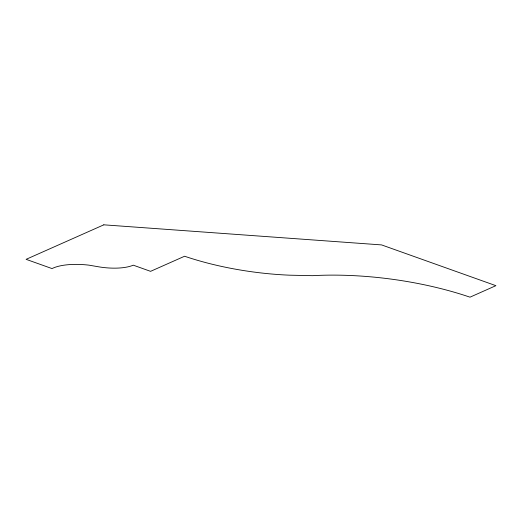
<?xml version="1.0" encoding="UTF-8"?>
<svg xmlns="http://www.w3.org/2000/svg" width="522" height="522" viewBox="0 0 522 522"><rect width="100%" height="100%" fill="white"/><g stroke="black" fill="none" stroke-linecap="round" stroke-linejoin="round"><path stroke-width="0.78" d="M103.813 224.825L26.1 259.336L52.03 268.582A43.228 15.634 7.6 0 1 88.942 265.15L98.24 266.749A36.077 13.043 7.6 0 0 133.286 265.176L150.571 271.342L184.592 256.237A147.126 53.205 7.6 0 0 289.619 275.185L312.554 275.675A167.719 60.65 7.6 0 1 469.996 297.175L495.9 285.671L381.602 244.916L103.813 224.825"/></g></svg>
